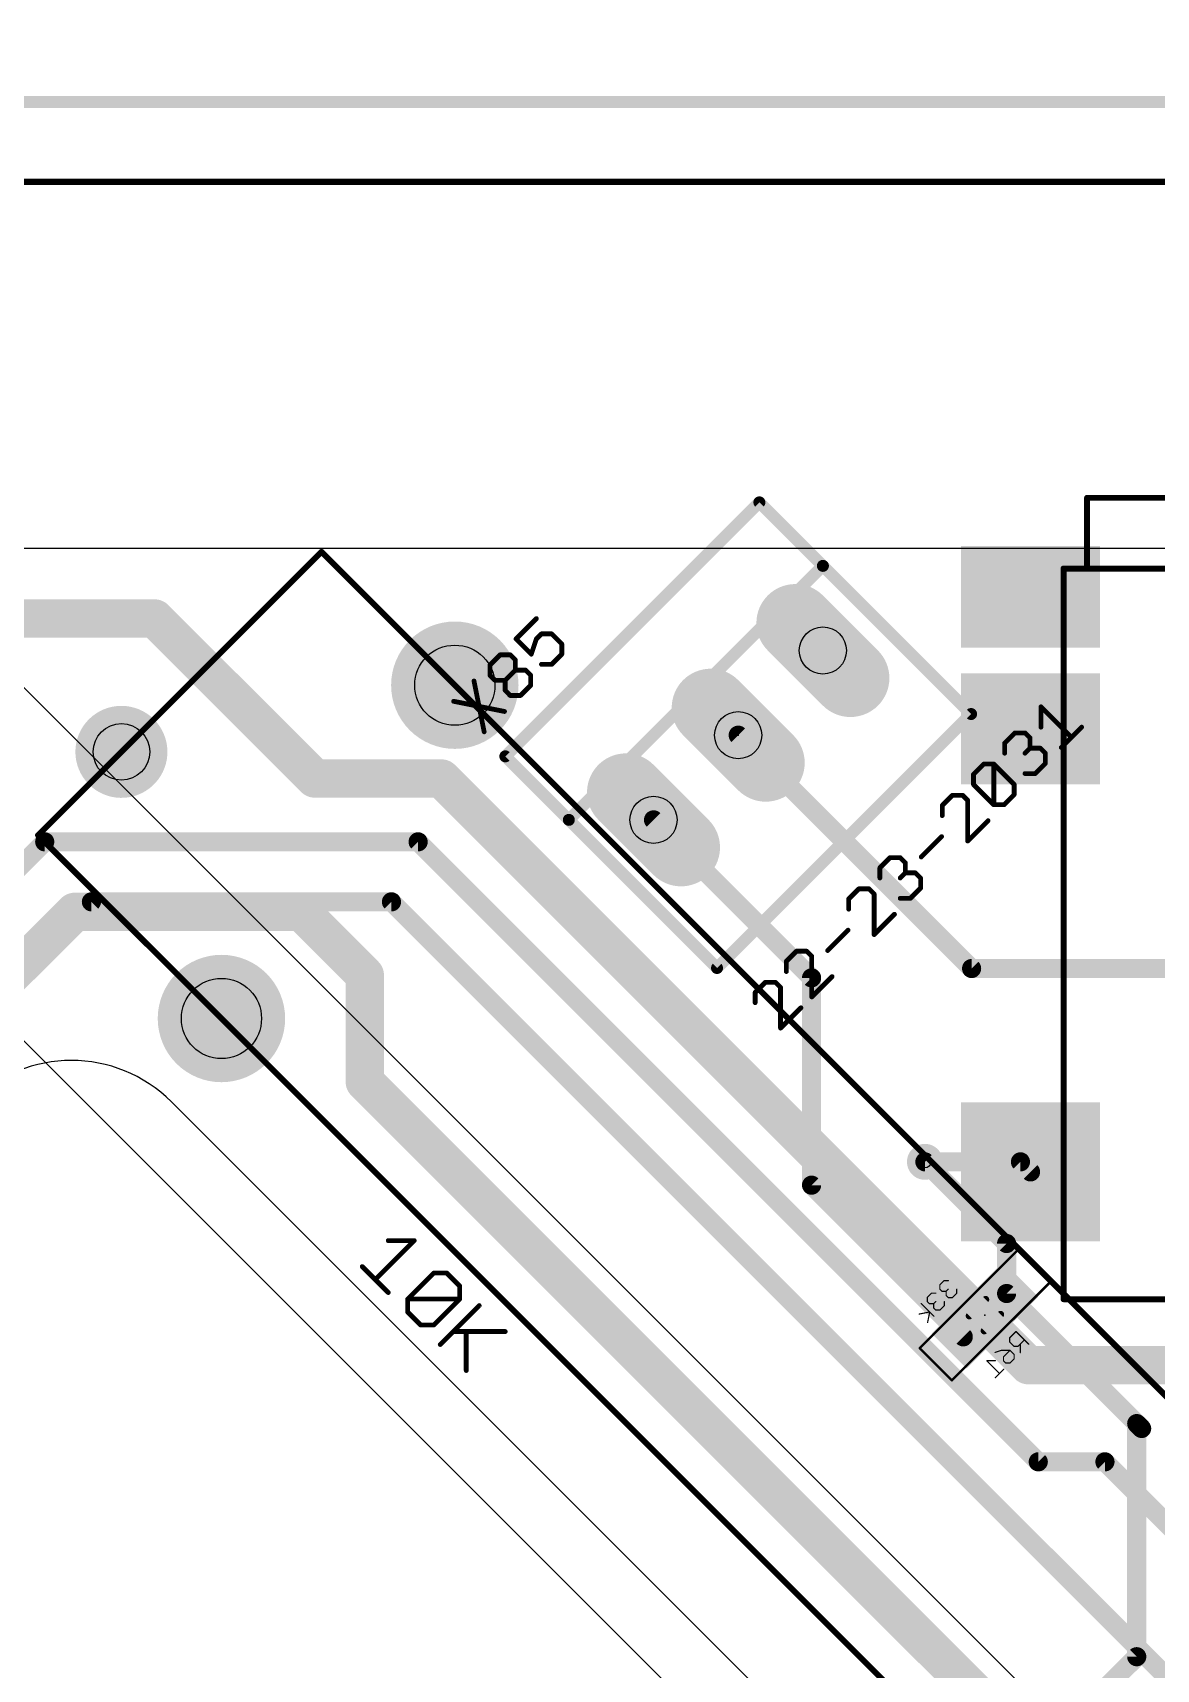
# Model space of a CAD drawing. Extents: x -76 to 580, y -41 to 95.
# Drawn here: x 455.26 to 479.09, y 10.59 to 45.31 of the extents above; entities that cross this region are included whole.
import ezdxf

# ---------------------------------------------------------------- set-up
doc = ezdxf.new("R2010")
doc.units = 0
for name, color, linetype in [('1', 22, 'CONTINUOUS'), ('16', 175, 'CONTINUOUS'), ('17', 82, 'CONTINUOUS'), ('18', 82, 'CONTINUOUS'), ('20', 7, 'CONTINUOUS'), ('21', 32, 'CONTINUOUS'), ('23', 7, 'CONTINUOUS'), ('24', 7, 'CONTINUOUS'), ('25', 253, 'CONTINUOUS'), ('26', 253, 'CONTINUOUS'), ('27', 253, 'CONTINUOUS'), ('28', 253, 'CONTINUOUS'), ('29', 253, 'CONTINUOUS'), ('30', 253, 'CONTINUOUS'), ('31', 253, 'CONTINUOUS'), ('32', 253, 'CONTINUOUS'), ('36', 253, 'CONTINUOUS'), ('40', 175, 'CONTINUOUS'), ('44', 253, 'CONTINUOUS'), ('47', 253, 'CONTINUOUS'), ('51', 53, 'CONTINUOUS'), ('52', 253, 'CONTINUOUS'), ('57', 253, 'CONTINUOUS')]:
    doc.layers.add(name, color=color, linetype=linetype)

# ---------------------------------------------------------------- blocks, each defined once
blk = doc.blocks.new('RECT')
blk.add_solid([(-0.5, -0.5), (0.5, -0.5), (-0.5, 0.5), (0.5, 0.5)])
blk = doc.blocks.new('ROUNDP')
at = {"const_width": 0.5}
blk.add_lwpolyline([(0, -0.25, 1), (0, 0.25, 1), (0, -0.25)], format="xyb", dxfattribs=at)
blk = doc.blocks.new('LONGP100')
at = {"const_width": 1}
blk.add_lwpolyline([(-0.5, 0), (0.5, 0)], dxfattribs=at)
at = {"const_width": 0.5}
for points in [[(-0.5, 0.25, 1), (-0.5, -0.25)], [(0.5, -0.25, 1), (0.5, 0.25)]]:
    blk.add_lwpolyline(points, format="xyb", dxfattribs=at)
blk = doc.blocks.new('ROUNDV')
at = {"const_width": 0.5}
blk.add_lwpolyline([(0, -0.25, 1), (0, 0.25, 1), (0, -0.25)], format="xyb", dxfattribs=at)

msp = doc.modelspace()

# ---------------------------------------------------------------- linework, layer by layer
at = {"layer": '1'}
for points, const_width in [([(554.3717, 43.8406), (-56.5685, 43.8406)], 0.254), ([(457.8516, 32.8805), (454.5989, 32.8805)], 0.8128), ([(461.2458, 29.4864), (457.8516, 32.8805)], 0.8128), ([(470.226, 30.4056), (475.1758, 25.4558)], 0.4064), ([(463.9328, 29.4864), (461.2458, 29.4864)], 0.8128), ([(476.378, 17.0411), (463.9328, 29.4864)], 0.8128), ([(455.5182, 28.1428), (452.8312, 25.4558)], 0.4064), ([(463.4378, 28.1428), (455.5182, 28.1428)], 0.4064), ([(476.59, 14.9907), (463.4378, 28.1428)], 0.4064), ([(456.5081, 26.8701), (452.8312, 23.1931)], 0.4064), ([(462.8721, 26.8701), (456.5081, 26.8701)], 0.4064), ([(486.1359, 3.6062), (462.8721, 26.8701)], 0.4064), ([(475.1758, 25.4558), (480.2669, 25.4558)], 0.4064), ([(474.1858, 21.3546), (476.212, 21.3546)], 0.4064), ([(476.212, 21.3546), (476.4255, 21.1411)], 0.4064), ([(480.8755, 17.0411), (476.378, 17.0411)], 0.8128), ([(478.0042, 14.9907), (476.59, 14.9907)], 0.4064), ([(480.6912, 12.3037), (478.0042, 14.9907)], 0.4064)]:
    msp.add_lwpolyline(points, dxfattribs=dict(at, const_width=const_width))
for points, const_width in [([(457.9953, 33.0241, 1), (457.708, 32.7368)], 0.4064), ([(457.8516, 32.6773, 1), (457.8516, 33.0837)], 0.4064), ([(470.2979, 30.4774, 1), (470.1542, 30.3337)], 0.2032), ([(461.2458, 29.6896, 1), (461.2458, 29.2832)], 0.4064), ([(464.0764, 29.63, 1), (463.7891, 29.3427)], 0.4064), ([(463.9328, 29.2832, 1), (463.9328, 29.6896)], 0.4064), ([(461.1021, 29.3427, 1), (461.3894, 29.63)], 0.4064), ([(455.5182, 28.2444, 1), (455.5182, 28.0412)], 0.2032), ([(455.59, 28.071, 1), (455.4463, 28.2147)], 0.2032), ([(463.5096, 28.2147, 1), (463.3659, 28.071)], 0.2032), ([(463.4378, 28.0412, 1), (463.4378, 28.2444)], 0.2032), ([(456.5081, 26.9717, 1), (456.5081, 26.7685)], 0.2032), ([(456.58, 26.7982, 1), (456.4363, 26.9419)], 0.2032), ([(462.9439, 26.9419, 1), (462.8003, 26.7982)], 0.2032), ([(462.8721, 26.7685, 1), (462.8721, 26.9717)], 0.2032), ([(475.1758, 25.5574, 1), (475.1758, 25.3542)], 0.2032), ([(475.1039, 25.384, 1), (475.2476, 25.5277)], 0.2032), ([(474.1858, 21.4562, 1), (474.1858, 21.253)], 0.2032), ([(476.2838, 21.4265, 1), (476.1402, 21.2828)], 0.2032), ([(476.212, 21.253, 1), (476.212, 21.4562)], 0.2032), ([(476.3537, 21.0693, 1), (476.4973, 21.213)], 0.2032), ([(476.378, 17.2443, 1), (476.378, 16.8379)], 0.4064), ([(476.2343, 16.8974, 1), (476.5217, 17.1848)], 0.4064), ([(476.59, 15.0923, 1), (476.59, 14.8891)], 0.2032), ([(476.5181, 14.9188, 1), (476.6618, 15.0625)], 0.2032), ([(478.076, 15.0625, 1), (477.9323, 14.9188)], 0.2032), ([(478.0042, 14.8891, 1), (478.0042, 15.0923)], 0.2032)]:
    msp.add_lwpolyline(points, format="xyb", dxfattribs=dict(at, const_width=const_width))
at = {"layer": '16'}
for points, const_width in [([(468.5018, 28.6814, 1), (468.3581, 28.5377)], 0.2032), ([(456.1546, 26.8611, 1), (456.1546, 26.4547)], 0.4064), ([(456.2983, 26.5142, 1), (456.0109, 26.8016)], 0.4064), ([(461.1066, 26.8016, 1), (460.8192, 26.5142)], 0.4064), ([(460.9629, 26.4547, 1), (460.9629, 26.8611)], 0.4064), ([(462.5096, 25.3144, 1), (462.1032, 25.3144)], 0.4064), ([(462.1627, 25.1707, 1), (462.4501, 25.4581)], 0.4064), ([(471.8832, 25.2579, 1), (471.68, 25.2579)], 0.2032), ([(471.7098, 25.186, 1), (471.8535, 25.3297)], 0.2032), ([(462.4501, 23.1954, 1), (462.1627, 22.908)], 0.4064), ([(462.1032, 23.0517, 1), (462.5096, 23.0517)], 0.4064), ([(474.2576, 21.4265, 1), (474.114, 21.2828)], 0.2032), ([(471.8535, 20.9315, 1), (471.7098, 20.7878)], 0.2032), ([(471.68, 20.8597, 1), (471.8832, 20.8597)], 0.2032), ([(476.0198, 19.6222, 1), (475.8166, 19.6222)], 0.2032), ([(475.8464, 19.5504, 1), (475.9901, 19.6941)], 0.2032), ([(475.9901, 18.6334, 1), (475.8464, 18.4897)], 0.2032), ([(475.8166, 18.5616, 1), (476.0198, 18.5616)], 0.2032), ([(474.9271, 17.5705, 1), (475.0708, 17.7142)], 0.2032), ([(478.7499, 15.8735, 1), (478.6062, 15.7298)], 0.2032), ([(478.7797, 15.8017, 1), (478.5765, 15.8017)], 0.2032), ([(478.6062, 15.7298, 1), (478.7499, 15.8735)], 0.2032), ([(478.7102, 15.6259, 1), (478.8538, 15.7696)], 0.2032), ([(478.5765, 10.8562, 1), (478.7797, 10.8562)], 0.2032), ([(478.7499, 10.7844, 1), (478.6062, 10.9281)], 0.2032)]:
    msp.add_lwpolyline(points, format="xyb", dxfattribs=dict(at, const_width=const_width))
for points, const_width in [([(471.7816, 25.2579), (468.43, 28.6095)], 0.4064), ([(456.1546, 26.6579), (454.5989, 25.1023)], 0.8128), ([(460.9629, 26.6579), (456.1546, 26.6579)], 0.8128), ([(462.3064, 25.3144), (460.9629, 26.6579)], 0.8128), ([(462.3064, 23.0517), (462.3064, 25.3144)], 0.8128), ([(471.7816, 25.2579), (471.7816, 20.8597)], 0.4064), ([(477.0849, 8.2731), (462.3064, 23.0517)], 0.8128), ([(475.9182, 19.6222), (474.1858, 21.3546)], 0.4064), ([(471.7816, 20.8597), (474.999, 17.6423)], 0.4064), ([(475.9182, 18.5616), (475.9182, 19.6222)], 0.4064), ([(475.9182, 18.5616), (478.6781, 15.8017)], 0.4064), ([(478.6781, 15.8017), (478.782, 15.6978)], 0.4064), ([(478.6781, 15.8017), (478.6781, 10.8562)], 0.4064), ([(478.6781, 10.8562), (477.7921, 9.9702)], 0.4064)]:
    msp.add_lwpolyline(points, dxfattribs=dict(at, const_width=const_width))
at = {"layer": '20'}
for p, q in [((508.6926, 34.3654), (-51.9016, 34.3654)), ((484.3681, -3.5355), (458.2052, 22.6274))]:
    msp.add_line(p, q, dxfattribs=at)
msp.add_arc((456.0839, 20.5061), 3, 45, 135, dxfattribs=at)
at = {"layer": '21', "const_width": 0.254}
for points in [[(465.2869, 29.9566), (470.675, 35.3447)], [(470.675, 35.3447), (472.0221, 33.9977)], [(466.6339, 28.6095), (472.0221, 33.9977)], [(472.0221, 33.9977), (475.1652, 30.8546)], [(475.1652, 30.8546), (469.777, 25.4664)], [(466.6339, 28.6095), (465.2869, 29.9566)], [(469.777, 25.4664), (466.6339, 28.6095)]]:
    msp.add_lwpolyline(points, dxfattribs=at)
at = {"layer": '21', "const_width": 0.127}
for points in [[(470.7199, 35.3896, 1), (470.6301, 35.2998)], [(470.7199, 35.2998, 1), (470.6301, 35.3896)], [(472.067, 34.0426, 1), (471.9772, 33.9528)], [(472.067, 33.9528, 1), (471.9772, 34.0426)], [(471.9772, 33.9528, 1), (472.067, 34.0426)], [(475.2101, 30.8097, 1), (475.1202, 30.8995)], [(475.1202, 30.8097, 1), (475.2101, 30.8995)], [(465.3318, 30.0015, 1), (465.242, 29.9117)], [(465.242, 30.0015, 1), (465.3318, 29.9117)], [(466.6788, 28.6544, 1), (466.589, 28.5646)], [(466.589, 28.6544, 1), (466.6788, 28.5646)], [(466.589, 28.5646, 1), (466.6788, 28.6544)], [(469.7321, 25.5113, 1), (469.8219, 25.4215)], [(469.7321, 25.4215, 1), (469.8219, 25.5113)]]:
    msp.add_lwpolyline(points, format="xyb", dxfattribs=at)
at = {"layer": '23'}
msp.add_point((470.226, 30.4056), dxfattribs=at)
at = {"layer": '24'}
msp.add_point((475.4586, 18.1019), dxfattribs=at)
at = {"layer": '25', "const_width": 0.1016}
for points in [[(465.9452, 32.879), (465.5137, 32.4476)], [(465.5137, 32.4476), (465.8373, 32.124)], [(465.8373, 32.124), (465.9452, 32.4476)], [(465.9452, 32.4476), (466.053, 32.5554)], [(466.053, 32.5554), (466.2687, 32.5554)], [(466.2687, 32.5554), (466.4844, 32.3397)], [(466.4844, 32.3397), (466.4844, 32.124)], [(464.9601, 31.8939), (465.1758, 32.1096)], [(464.9601, 31.6782), (464.9601, 31.8939)], [(465.1758, 32.1096), (465.3915, 32.1096)], [(465.3915, 32.1096), (465.4994, 32.0018)], [(465.4994, 32.0018), (465.4994, 31.7861)], [(466.2687, 31.9083), (466.053, 31.9083)], [(466.4844, 32.124), (466.2687, 31.9083)], [(464.6221, 31.556), (464.8379, 30.4774)], [(465.0679, 31.5704), (464.9601, 31.6782)], [(465.2837, 31.5704), (465.0679, 31.5704)], [(465.2837, 31.5704), (465.4994, 31.7861)], [(465.2837, 31.3547), (465.2837, 31.5704)], [(465.4994, 31.7861), (465.7151, 31.7861)], [(465.7151, 31.7861), (465.8229, 31.6782)], [(465.8229, 31.6782), (465.8229, 31.4625)], [(465.3915, 31.2468), (465.2837, 31.3547)], [(465.6072, 31.2468), (465.3915, 31.2468)], [(465.8229, 31.4625), (465.6072, 31.2468)], [(464.1907, 31.1246), (465.2693, 30.9089)]]:
    msp.add_lwpolyline(points, dxfattribs=at)
at = {"layer": '25', "const_width": 0.0508}
for points in [[(465.9631, 32.861, 1), (465.9272, 32.897)], [(465.5317, 32.4655, 1), (465.4958, 32.4296)], [(465.4958, 32.4655, 1), (465.5317, 32.4296)], [(465.9272, 32.4655, 1), (465.9631, 32.4296)], [(465.9693, 32.4395, 1), (465.9211, 32.4556)], [(466.053, 32.5808, 1), (466.053, 32.53)], [(466.071, 32.5375, 1), (466.0351, 32.5734)], [(466.2867, 32.5734, 1), (466.2508, 32.5375)], [(466.2687, 32.53, 1), (466.2687, 32.5808)], [(466.5098, 32.3397, 1), (466.459, 32.3397)], [(466.4665, 32.3218, 1), (466.5024, 32.3577)], [(464.9855, 31.8939, 1), (464.9347, 31.8939)], [(465.1758, 32.135, 1), (465.1758, 32.0842)], [(465.1938, 32.0917, 1), (465.1578, 32.1276)], [(465.4095, 32.1276, 1), (465.3735, 32.0917)], [(465.3915, 32.0842, 1), (465.3915, 32.135)], [(465.5248, 32.0018, 1), (465.474, 32.0018)], [(465.4814, 31.9838, 1), (465.5173, 32.0197)], [(465.8132, 32.132, 1), (465.8614, 32.116)], [(465.8193, 32.1061, 1), (465.8553, 32.142)], [(466.053, 31.9337, 1), (466.053, 31.8829)], [(466.2508, 31.9263, 1), (466.2867, 31.8903)], [(466.2687, 31.8829, 1), (466.2687, 31.9337)], [(466.459, 32.124, 1), (466.5098, 32.124)], [(466.5024, 32.1061, 1), (466.4665, 32.142)], [(464.647, 31.561, 1), (464.5972, 31.551)], [(464.9421, 31.9119, 1), (464.978, 31.876)], [(464.978, 31.6962, 1), (464.9421, 31.6603)], [(464.9347, 31.6782, 1), (464.9855, 31.6782)], [(465.0679, 31.5958, 1), (465.0679, 31.545)], [(465.05, 31.5524, 1), (465.0859, 31.5883)], [(465.3091, 31.5704, 1), (465.2583, 31.5704)], [(465.2657, 31.5883, 1), (465.3016, 31.5524)], [(465.2837, 31.545, 1), (465.2837, 31.5958)], [(465.4994, 31.8115, 1), (465.4994, 31.7607)], [(465.474, 31.7861, 1), (465.5248, 31.7861)], [(465.5173, 31.7681, 1), (465.4814, 31.804)], [(465.733, 31.804, 1), (465.6971, 31.7681)], [(465.7151, 31.7607, 1), (465.7151, 31.8115)], [(465.8483, 31.6782, 1), (465.7975, 31.6782)], [(465.805, 31.6603, 1), (465.8409, 31.6962)], [(465.3016, 31.3726, 1), (465.2657, 31.3367)], [(465.2583, 31.3547, 1), (465.3091, 31.3547)], [(465.3915, 31.2722, 1), (465.3915, 31.2214)], [(465.3735, 31.2288, 1), (465.4095, 31.2648)], [(465.5893, 31.2648, 1), (465.6252, 31.2288)], [(465.6072, 31.2214, 1), (465.6072, 31.2722)], [(465.7975, 31.4625, 1), (465.8483, 31.4625)], [(465.8409, 31.4445, 1), (465.805, 31.4805)], [(464.1957, 31.1495, 1), (464.1857, 31.0997)], [(465.2643, 30.8839, 1), (465.2743, 30.9338)], [(464.8129, 30.4724, 1), (464.8628, 30.4824)]]:
    msp.add_lwpolyline(points, format="xyb", dxfattribs=at)
at = {"layer": '26', "const_width": 0.0254}
for points in [[(476.1175, 17.7555), (475.9827, 17.6207)], [(476.3871, 17.4858), (476.1175, 17.7555)], [(475.6731, 17.3111), (475.8079, 17.356)], [(475.8079, 17.356), (475.9877, 17.356)], [(475.8529, 17.2212), (475.9877, 17.356)], [(475.9827, 17.6207), (475.9827, 17.5308)], [(475.9827, 17.5308), (476.0725, 17.4409)], [(475.9877, 17.356), (476.0776, 17.2662)], [(476.0725, 17.4409), (476.1624, 17.4409)], [(476.1624, 17.4409), (476.2972, 17.5757)], [(476.2074, 17.4858), (476.2074, 17.3061)], [(475.6782, 17.1364), (475.4984, 17.1364)], [(475.4984, 17.1364), (475.768, 16.8667)], [(475.8529, 17.1314), (475.8529, 17.2212)], [(475.8978, 17.0864), (475.8529, 17.1314)], [(475.9877, 17.0864), (475.8978, 17.0864)], [(476.0776, 17.1763), (475.9877, 17.0864)], [(476.0776, 17.2662), (476.0776, 17.1763)], [(475.8579, 16.9566), (475.6782, 16.7769)]]:
    msp.add_lwpolyline(points, dxfattribs=at)
at = {"layer": '26', "const_width": 0.0127}
for points in [[(476.122, 17.76, 1), (476.113, 17.751)], [(476.122, 17.751, 1), (476.113, 17.76)], [(475.8079, 17.3624, 1), (475.8079, 17.3497)], [(475.81, 17.35, 1), (475.8059, 17.3621)], [(475.989, 17.6207, 1), (475.9763, 17.6207)], [(475.9763, 17.5308, 1), (475.989, 17.5308)], [(475.9782, 17.6251, 1), (475.9872, 17.6162)], [(475.9872, 17.5353, 1), (475.9782, 17.5263)], [(475.9922, 17.3605, 1), (475.9832, 17.3516)], [(475.9922, 17.3516, 1), (475.9832, 17.3605)], [(475.9877, 17.3497, 1), (475.9877, 17.3624)], [(476.0725, 17.4472, 1), (476.0725, 17.4346)], [(476.0681, 17.4364, 1), (476.077, 17.4454)], [(476.1579, 17.4454, 1), (476.1669, 17.4364)], [(476.1624, 17.4345, 1), (476.1624, 17.4472)], [(476.2137, 17.4858, 1), (476.201, 17.4858)], [(476.3017, 17.5712, 1), (476.2928, 17.5802)], [(476.3826, 17.4814, 1), (476.3916, 17.4903)], [(475.4984, 17.1427, 1), (475.4984, 17.13)], [(475.5029, 17.1409, 1), (475.4939, 17.1319)], [(475.6711, 17.3171, 1), (475.6751, 17.3051)], [(475.6782, 17.13, 1), (475.6782, 17.1427)], [(475.8592, 17.2212, 1), (475.8465, 17.2212)], [(475.8465, 17.1314, 1), (475.8592, 17.1314)], [(475.8484, 17.2257, 1), (475.8574, 17.2167)], [(475.8574, 17.1358, 1), (475.8484, 17.1269)], [(475.8978, 17.0928, 1), (475.8978, 17.0801)], [(475.8933, 17.0819, 1), (475.9023, 17.0909)], [(475.9832, 17.0909, 1), (475.9922, 17.0819)], [(475.9877, 17.0801, 1), (475.9877, 17.0928)], [(476.0839, 17.2662, 1), (476.0712, 17.2662)], [(476.0712, 17.1763, 1), (476.0839, 17.1763)], [(476.0731, 17.2617, 1), (476.0821, 17.2707)], [(476.0821, 17.1718, 1), (476.0731, 17.1808)], [(476.201, 17.3061, 1), (476.2137, 17.3061)], [(475.6737, 16.7814, 1), (475.6826, 16.7724)], [(475.7635, 16.8623, 1), (475.7725, 16.8712)], [(475.8624, 16.9521, 1), (475.8534, 16.9611)]]:
    msp.add_lwpolyline(points, format="xyb", dxfattribs=at)
at = {"layer": '27', "const_width": 0.1016}
for points in [[(476.6462, 30.5763), (476.6462, 31.0077)], [(476.6462, 31.0077), (477.2933, 30.3605)], [(477.0776, 30.1448), (477.509, 30.5763)], [(475.8768, 30.2383), (476.0925, 30.454)], [(475.8768, 30.0226), (475.8768, 30.2383)], [(476.0925, 30.454), (476.3083, 30.454)], [(476.3083, 30.454), (476.4161, 30.3462)], [(476.4161, 30.3462), (476.4161, 30.1305)], [(476.4161, 30.1305), (476.3083, 30.0226)], [(476.4161, 30.1305), (476.6318, 30.1305)], [(476.7397, 29.8069), (476.524, 29.5912)], [(476.6318, 30.1305), (476.7397, 30.0226)], [(476.7397, 30.0226), (476.7397, 29.8069)], [(475.2153, 29.5768), (475.431, 29.7925)], [(475.2153, 29.3611), (475.2153, 29.5768)], [(475.431, 29.7925), (475.6467, 29.7925)], [(475.6467, 29.7925), (476.0782, 29.3611)], [(475.6467, 28.9297), (475.6467, 29.7925)], [(476.524, 29.5912), (476.3083, 29.5912)], [(474.7695, 29.131), (474.5538, 28.9153)], [(474.9852, 29.131), (474.7695, 29.131)], [(475.0931, 29.0231), (474.9852, 29.131)], [(475.6467, 28.9297), (475.2153, 29.3611)], [(476.0782, 29.1454), (475.8625, 28.9297)], [(476.0782, 29.3611), (476.0782, 29.1454)], [(474.5538, 28.9153), (474.5538, 28.6996)], [(475.0931, 28.1603), (475.0931, 29.0231)], [(475.8625, 28.9297), (475.6467, 28.9297)], [(475.5245, 28.5917), (475.0931, 28.1603)], [(474.108, 27.8224), (474.5394, 28.2538)], [(473.2308, 27.5923), (473.4465, 27.808)], [(473.4465, 27.808), (473.6622, 27.808)], [(473.6622, 27.808), (473.7701, 27.7001)], [(473.2308, 27.3766), (473.2308, 27.5923)], [(473.7701, 27.4844), (473.6622, 27.3766)], [(473.7701, 27.7001), (473.7701, 27.4844)], [(473.7701, 27.4844), (473.9858, 27.4844)], [(473.9858, 27.4844), (474.0936, 27.3766)], [(474.0936, 27.3766), (474.0936, 27.1608)], [(472.785, 27.1465), (472.5693, 26.9308)], [(473.0007, 27.1465), (472.785, 27.1465)], [(473.1086, 27.0386), (473.0007, 27.1465)], [(473.1086, 26.1758), (473.1086, 27.0386)], [(474.0936, 27.1608), (473.8779, 26.9451)], [(472.5693, 26.9308), (472.5693, 26.7151)], [(473.8779, 26.9451), (473.6622, 26.9451)], [(473.54, 26.6072), (473.1086, 26.1758)], [(472.1235, 25.8378), (472.5549, 26.2693)], [(471.462, 25.8235), (471.2463, 25.6077)], [(471.6777, 25.8235), (471.462, 25.8235)], [(471.7855, 25.7156), (471.6777, 25.8235)], [(471.7855, 24.8528), (471.7855, 25.7156)], [(471.2463, 25.6077), (471.2463, 25.392)], [(470.8005, 25.1619), (470.5848, 24.9462)], [(470.5848, 24.9462), (470.5848, 24.7305)], [(471.0162, 25.1619), (470.8005, 25.1619)], [(471.124, 25.0541), (471.0162, 25.1619)], [(471.124, 24.1913), (471.124, 25.0541)], [(472.217, 25.2842), (471.7855, 24.8528)], [(471.5555, 24.6227), (471.124, 24.1913)], [(463.3548, 19.6843), (462.5279, 18.8574)], [(462.8035, 19.6843), (463.3548, 19.6843)], [(462.2522, 19.133), (462.8035, 18.5818)], [(463.2169, 18.444), (463.7682, 18.9952)], [(463.7682, 18.9952), (464.0438, 18.9952)], [(464.0438, 18.9952), (464.3195, 18.7196)], [(464.3195, 18.7196), (464.3195, 18.444)], [(463.2169, 18.1683), (463.2169, 18.444)], [(463.2169, 18.444), (464.3195, 18.444)], [(464.3195, 18.444), (463.7682, 17.8927)], [(463.4926, 17.8927), (463.2169, 18.1683)], [(464.7329, 18.3061), (463.906, 17.4793)], [(463.7682, 17.8927), (463.4926, 17.8927)], [(464.1816, 17.7549), (465.2842, 17.7549)], [(464.4573, 17.7549), (464.4573, 16.928)]]:
    msp.add_lwpolyline(points, dxfattribs=at)
at = {"layer": '27', "const_width": 0.0508}
for points in [[(476.6716, 31.0077, 1), (476.6208, 31.0077)], [(476.6642, 31.0256, 1), (476.6282, 30.9897)], [(476.6208, 30.5763, 1), (476.6716, 30.5763)], [(477.527, 30.5583, 1), (477.4911, 30.5942)], [(475.9022, 30.2383, 1), (475.8514, 30.2383)], [(475.8589, 30.2563, 1), (475.8948, 30.2203)], [(476.0925, 30.4794, 1), (476.0925, 30.4286)], [(476.1105, 30.4361, 1), (476.0746, 30.472)], [(476.3262, 30.472, 1), (476.2903, 30.4361)], [(476.3083, 30.4286, 1), (476.3083, 30.4794)], [(476.4415, 30.3462, 1), (476.3907, 30.3462)], [(476.3981, 30.3282, 1), (476.4341, 30.3641)], [(477.2754, 30.3426, 1), (477.3113, 30.3785)], [(475.8514, 30.0226, 1), (475.9022, 30.0226)], [(476.2903, 30.0406, 1), (476.3262, 30.0046)], [(476.4161, 30.1559, 1), (476.4161, 30.1051)], [(476.3907, 30.1305, 1), (476.4415, 30.1305)], [(476.4341, 30.1125, 1), (476.3981, 30.1484)], [(476.6498, 30.1484, 1), (476.6139, 30.1125)], [(476.6318, 30.1051, 1), (476.6318, 30.1559)], [(476.7651, 30.0226, 1), (476.7143, 30.0226)], [(476.7217, 30.0046, 1), (476.7576, 30.0406)], [(476.7576, 29.7889, 1), (476.7217, 29.8248)], [(477.0597, 30.1628, 1), (477.0956, 30.1269)], [(475.2407, 29.5768, 1), (475.1899, 29.5768)], [(475.1974, 29.5948, 1), (475.2333, 29.5588)], [(475.431, 29.8179, 1), (475.431, 29.7671)], [(475.449, 29.7745, 1), (475.4131, 29.8105)], [(475.6647, 29.8105, 1), (475.6288, 29.7745)], [(475.6721, 29.7925, 1), (475.6213, 29.7925)], [(475.6467, 29.7671, 1), (475.6467, 29.8179)], [(476.3083, 29.6166, 1), (476.3083, 29.5658)], [(476.506, 29.6091, 1), (476.5419, 29.5732)], [(476.524, 29.5658, 1), (476.524, 29.6166)], [(476.7143, 29.8069, 1), (476.7651, 29.8069)], [(474.7695, 29.1564, 1), (474.7695, 29.1056)], [(474.7875, 29.113, 1), (474.7516, 29.149)], [(475.0032, 29.149, 1), (474.9673, 29.113)], [(474.9852, 29.1056, 1), (474.9852, 29.1564)], [(475.1899, 29.3611, 1), (475.2407, 29.3611)], [(475.2333, 29.379, 1), (475.1974, 29.3431)], [(476.1036, 29.3611, 1), (476.0528, 29.3611)], [(476.0528, 29.1454, 1), (476.1036, 29.1454)], [(476.0602, 29.3431, 1), (476.0961, 29.379)], [(476.0961, 29.1274, 1), (476.0602, 29.1633)], [(474.5792, 28.9153, 1), (474.5284, 28.9153)], [(474.5359, 28.9333, 1), (474.5718, 28.8973)], [(475.1185, 29.0231, 1), (475.0677, 29.0231)], [(475.0751, 29.0052, 1), (475.1111, 29.0411)], [(475.6467, 28.9551, 1), (475.6467, 28.9043)], [(475.6213, 28.9297, 1), (475.6721, 28.9297)], [(475.6288, 28.9117, 1), (475.6647, 28.9476)], [(475.8445, 28.9476, 1), (475.8804, 28.9117)], [(475.8625, 28.9043, 1), (475.8625, 28.9551)], [(474.5284, 28.6996, 1), (474.5792, 28.6996)], [(475.5425, 28.5738, 1), (475.5065, 28.6097)], [(474.5574, 28.2358, 1), (474.5215, 28.2717)], [(475.0751, 28.1783, 1), (475.1111, 28.1423)], [(475.0677, 28.1603, 1), (475.1185, 28.1603)], [(473.4465, 27.8334, 1), (473.4465, 27.7826)], [(473.4645, 27.79, 1), (473.4285, 27.8259)], [(473.6802, 27.8259, 1), (473.6443, 27.79)], [(473.6622, 27.7826, 1), (473.6622, 27.8334)], [(474.0901, 27.8403, 1), (474.126, 27.8044)], [(473.2562, 27.5923, 1), (473.2054, 27.5923)], [(473.2128, 27.6102, 1), (473.2488, 27.5743)], [(473.7955, 27.7001, 1), (473.7447, 27.7001)], [(473.7701, 27.5098, 1), (473.7701, 27.459)], [(473.7447, 27.4844, 1), (473.7955, 27.4844)], [(473.7521, 27.6822, 1), (473.788, 27.7181)], [(473.788, 27.4665, 1), (473.7521, 27.5024)], [(474.0037, 27.5024, 1), (473.9678, 27.4665)], [(473.9858, 27.459, 1), (473.9858, 27.5098)], [(474.119, 27.3766, 1), (474.0682, 27.3766)], [(472.785, 27.1719, 1), (472.785, 27.1211)], [(472.803, 27.1285, 1), (472.767, 27.1644)], [(473.0187, 27.1644, 1), (472.9827, 27.1285)], [(473.0007, 27.1211, 1), (473.0007, 27.1719)], [(473.134, 27.0386, 1), (473.0832, 27.0386)], [(473.0906, 27.0207, 1), (473.1265, 27.0566)], [(473.2054, 27.3766, 1), (473.2562, 27.3766)], [(473.6443, 27.3945, 1), (473.6802, 27.3586)], [(474.0682, 27.1608, 1), (474.119, 27.1608)], [(474.0757, 27.3586, 1), (474.1116, 27.3945)], [(474.1116, 27.1429, 1), (474.0757, 27.1788)], [(472.5947, 26.9308, 1), (472.5439, 26.9308)], [(472.5513, 26.9487, 1), (472.5872, 26.9128)], [(472.5439, 26.715, 1), (472.5947, 26.7151)], [(473.6622, 26.9705, 1), (473.6622, 26.9197)], [(473.86, 26.9631, 1), (473.8959, 26.9272)], [(473.8779, 26.9197, 1), (473.8779, 26.9705)], [(473.5579, 26.5892, 1), (473.522, 26.6252)], [(472.5729, 26.2513, 1), (472.5369, 26.2872)], [(473.0906, 26.1937, 1), (473.1265, 26.1578)], [(473.0832, 26.1758, 1), (473.134, 26.1758)], [(471.462, 25.8489, 1), (471.462, 25.7981)], [(471.4799, 25.8055, 1), (471.444, 25.8414)], [(471.6956, 25.8414, 1), (471.6597, 25.8055)], [(471.6777, 25.7981, 1), (471.6777, 25.8489)], [(471.8109, 25.7156, 1), (471.7601, 25.7156)], [(471.7676, 25.6976, 1), (471.8035, 25.7336)], [(472.1055, 25.8558, 1), (472.1414, 25.8199)], [(471.2717, 25.6077, 1), (471.2209, 25.6077)], [(471.2283, 25.6257, 1), (471.2642, 25.5898)], [(471.2209, 25.392, 1), (471.2717, 25.392)], [(470.6102, 24.9462, 1), (470.5594, 24.9462)], [(470.8005, 25.1873, 1), (470.8005, 25.1365)], [(470.8184, 25.144, 1), (470.7825, 25.1799)], [(471.0341, 25.1799, 1), (470.9982, 25.144)], [(471.0162, 25.1365, 1), (471.0162, 25.1873)], [(471.1494, 25.0541, 1), (471.0986, 25.0541)], [(471.1061, 25.0361, 1), (471.142, 25.072)], [(472.2349, 25.2662, 1), (472.199, 25.3021)], [(470.5668, 24.9642, 1), (470.6027, 24.9283)], [(470.5594, 24.7305, 1), (470.6102, 24.7305)], [(471.5734, 24.6047, 1), (471.5375, 24.6406)], [(471.7601, 24.8528, 1), (471.8109, 24.8528)], [(471.7676, 24.8707, 1), (471.8035, 24.8348)], [(471.0986, 24.1913, 1), (471.1494, 24.1913)], [(471.1061, 24.2092, 1), (471.142, 24.1733)], [(462.8035, 19.7097, 1), (462.8035, 19.6589)], [(463.3727, 19.6663, 1), (463.3368, 19.7023)], [(463.3548, 19.6589, 1), (463.3548, 19.7097)], [(462.2702, 19.151, 1), (462.2343, 19.1151)], [(462.5099, 18.8754, 1), (462.5458, 18.8394)], [(463.7682, 19.0206, 1), (463.7682, 18.9698)], [(463.7862, 18.9773, 1), (463.7502, 19.0132)], [(464.0618, 19.0132, 1), (464.0259, 18.9773)], [(464.0438, 18.9698, 1), (464.0438, 19.0206)], [(464.3449, 18.7196, 1), (464.2941, 18.7196)], [(464.3015, 18.7016, 1), (464.3374, 18.7375)], [(462.7855, 18.5638, 1), (462.8215, 18.5997)], [(463.2423, 18.444, 1), (463.1915, 18.444)], [(463.2169, 18.4694, 1), (463.2169, 18.4186)], [(463.199, 18.4619, 1), (463.2349, 18.426)], [(464.2941, 18.444, 1), (464.3449, 18.444)], [(464.3374, 18.426, 1), (464.3015, 18.4619)], [(464.3195, 18.4186, 1), (464.3195, 18.4694)], [(463.1915, 18.1683, 1), (463.2423, 18.1683)], [(463.2349, 18.1863, 1), (463.199, 18.1504)], [(464.7509, 18.2882, 1), (464.7149, 18.3241)], [(463.4926, 17.9181, 1), (463.4926, 17.8673)], [(463.4746, 17.8747, 1), (463.5105, 17.9107)], [(463.7502, 17.9107, 1), (463.7862, 17.8747)], [(463.7682, 17.8673, 1), (463.7682, 17.9181)], [(464.1816, 17.7803, 1), (464.1816, 17.7295)], [(464.4827, 17.7549, 1), (464.4319, 17.7549)], [(465.2842, 17.7295, 1), (465.2842, 17.7803)], [(463.8881, 17.4972, 1), (463.924, 17.4613)], [(464.4319, 16.928, 1), (464.4827, 16.928)]]:
    msp.add_lwpolyline(points, format="xyb", dxfattribs=at)
at = {"layer": '28', "const_width": 0.0254}
for points in [[(474.5916, 18.8339), (474.5017, 18.744)], [(474.5017, 18.744), (474.5017, 18.6541)], [(474.6815, 18.8339), (474.5916, 18.8339)], [(474.327, 18.5693), (474.2371, 18.4794)], [(474.2371, 18.4794), (474.2371, 18.3895)], [(474.2371, 18.3895), (474.2821, 18.3446)], [(474.4169, 18.5693), (474.327, 18.5693)], [(474.3719, 18.3446), (474.4169, 18.3895)], [(474.5017, 18.6541), (474.5467, 18.6092)], [(474.5467, 18.6092), (474.6365, 18.6092)], [(474.5966, 18.2996), (474.5966, 18.3895)], [(474.6365, 18.6092), (474.6815, 18.6541)], [(474.6365, 18.6092), (474.6365, 18.5193)], [(474.6365, 18.5193), (474.6815, 18.4744)], [(474.6815, 18.4744), (474.7714, 18.4744)], [(474.7714, 18.4744), (474.8612, 18.5642)], [(474.8612, 18.5642), (474.8612, 18.6541)], [(474.2871, 18.1698), (474.0624, 18.1249)], [(474.377, 18.08), (474.1073, 18.3496)], [(474.2422, 17.9451), (474.2871, 18.1698)], [(474.2821, 18.3446), (474.3719, 18.3446)], [(474.3719, 18.3446), (474.3719, 18.2547)], [(474.3719, 18.2547), (474.4169, 18.2097)], [(474.4169, 18.2097), (474.5068, 18.2097)], [(474.5068, 18.2097), (474.5966, 18.2996)]]:
    msp.add_lwpolyline(points, dxfattribs=at)
at = {"layer": '28', "const_width": 0.0127}
for points in [[(474.4972, 18.7485, 1), (474.5062, 18.7395)], [(474.5081, 18.744, 1), (474.4954, 18.744)], [(474.5916, 18.8402, 1), (474.5916, 18.8275)], [(474.5961, 18.8294, 1), (474.5871, 18.8384)], [(474.6815, 18.8275, 1), (474.6815, 18.8402)], [(474.2435, 18.4794, 1), (474.2308, 18.4794)], [(474.2326, 18.4839, 1), (474.2416, 18.4749)], [(474.2416, 18.394, 1), (474.2326, 18.385)], [(474.327, 18.5756, 1), (474.327, 18.5629)], [(474.3315, 18.5648, 1), (474.3225, 18.5738)], [(474.4214, 18.385, 1), (474.4124, 18.394)], [(474.4169, 18.5629, 1), (474.4169, 18.5756)], [(474.5062, 18.6586, 1), (474.4972, 18.6496)], [(474.4954, 18.6541, 1), (474.5081, 18.6541)], [(474.5467, 18.6155, 1), (474.5467, 18.6028)], [(474.5422, 18.6047, 1), (474.5512, 18.6137)], [(474.603, 18.3895, 1), (474.5903, 18.3895)], [(474.6429, 18.6092, 1), (474.6302, 18.6092)], [(474.6321, 18.6137, 1), (474.641, 18.6047)], [(474.641, 18.5238, 1), (474.6321, 18.5148)], [(474.6302, 18.5193, 1), (474.6429, 18.5193)], [(474.6365, 18.6028, 1), (474.6365, 18.6155)], [(474.6815, 18.4807, 1), (474.6815, 18.468)], [(474.686, 18.6496, 1), (474.677, 18.6586)], [(474.677, 18.4699, 1), (474.686, 18.4788)], [(474.7669, 18.4788, 1), (474.7758, 18.4699)], [(474.7714, 18.468, 1), (474.7714, 18.4807)], [(474.8676, 18.6541, 1), (474.8549, 18.6541)], [(474.8549, 18.5642, 1), (474.8676, 18.5642)], [(474.8657, 18.5597, 1), (474.8567, 18.5687)], [(474.0611, 18.1311, 1), (474.0636, 18.1187)], [(474.1118, 18.3541, 1), (474.1028, 18.3451)], [(474.2308, 18.3895, 1), (474.2435, 18.3895)], [(474.2821, 18.3509, 1), (474.2821, 18.3382)], [(474.2776, 18.3401, 1), (474.2865, 18.3491)], [(474.2933, 18.1686, 1), (474.2809, 18.1711)], [(474.2883, 18.1636, 1), (474.2858, 18.1761)], [(474.3783, 18.3446, 1), (474.3656, 18.3446)], [(474.3674, 18.3491, 1), (474.3764, 18.3401)], [(474.3764, 18.2592, 1), (474.3674, 18.2502)], [(474.3656, 18.2547, 1), (474.3783, 18.2547)], [(474.3719, 18.3382, 1), (474.3719, 18.3509)], [(474.3725, 18.0755, 1), (474.3815, 18.0845)], [(474.4169, 18.2161, 1), (474.4169, 18.2034)], [(474.4124, 18.2053, 1), (474.4214, 18.2142)], [(474.5023, 18.2142, 1), (474.5112, 18.2053)], [(474.5068, 18.2034, 1), (474.5068, 18.2161)], [(474.5903, 18.2996, 1), (474.603, 18.2996)], [(474.6011, 18.2951, 1), (474.5921, 18.3041)], [(474.2359, 17.9464, 1), (474.2484, 17.9439)]]:
    msp.add_lwpolyline(points, format="xyb", dxfattribs=at)
at = {"layer": '40', "const_width": 0.0508}
for points in [[(476.1586, 19.485), (474.0755, 17.4019)], [(476.8417, 18.802), (476.1586, 19.485)], [(474.7586, 16.7188), (476.8417, 18.802)], [(474.0755, 17.4019), (474.7586, 16.7188)]]:
    msp.add_lwpolyline(points, dxfattribs=at)
at = {"layer": '40', "const_width": 0.0254}
for points in [[(476.1676, 19.494, 1), (476.1497, 19.4761)], [(476.1676, 19.4761, 1), (476.1497, 19.494)], [(476.8507, 18.793, 1), (476.8327, 18.8109)], [(476.8327, 18.793, 1), (476.8507, 18.8109)], [(474.0845, 17.4109, 1), (474.0665, 17.3929)], [(474.0665, 17.4109, 1), (474.0845, 17.3929)], [(474.7496, 16.7278, 1), (474.7675, 16.7098)], [(474.7496, 16.7098, 1), (474.7675, 16.7278)]]:
    msp.add_lwpolyline(points, format="xyb", dxfattribs=at)
at = {"layer": '44'}
for centre, radius in [((472.0221, 32.2016), 0.5), ((464.2156, 31.4662), 0.85), ((470.226, 30.4056), 0.5), ((457.1445, 30.052), 0.6), ((468.43, 28.6095), 0.5), ((459.2659, 24.3952), 0.85), ((474.1858, 21.3546), 0.127)]:
    msp.add_circle(centre, radius, dxfattribs=at)
at = {"layer": '47', "const_width": 0.13}
msp.add_lwpolyline([(-51.8366, 42.1436), (508.6276, 42.1436)], dxfattribs=at)
at = {"layer": '51', "const_width": 0.0635}
for points in [[(477.6255, 35.4729, 1), (477.6255, 35.4094)], [(477.6573, 35.4411, 1), (477.5938, 35.4411)], [(461.4096, 34.3171, 1), (461.3647, 34.2722)], [(461.4096, 34.2722, 1), (461.3647, 34.3171)], [(477.1255, 33.9729, 1), (477.1255, 33.9094)], [(477.1573, 33.9411, 1), (477.0938, 33.9411)], [(477.6255, 33.9729, 1), (477.6255, 33.9094)], [(477.5938, 33.9411, 1), (477.6573, 33.9411)], [(477.6255, 33.9094, 1), (477.6255, 33.9729)], [(455.3992, 28.3067, 1), (455.3543, 28.2618)], [(455.3543, 28.3067, 1), (455.3992, 28.2618)], [(477.1255, 18.4729, 1), (477.1255, 18.4094)], [(477.0938, 18.4411, 1), (477.1573, 18.4411)]]:
    msp.add_lwpolyline(points, format="xyb", dxfattribs=at)
at = {"layer": '51', "const_width": 0.127}
for points in [[(482.6255, 35.4411), (477.6255, 35.4411)], [(477.6255, 35.4411), (477.6255, 33.9411)], [(461.3872, 34.2947), (455.3768, 28.2843)], [(492.4999, 3.182), (461.3872, 34.2947)], [(477.6255, 33.9411), (477.1255, 33.9411)], [(477.1255, 18.4411), (477.1255, 33.9411)], [(482.6255, 33.9411), (477.6255, 33.9411)], [(455.3768, 28.2843), (486.4895, -2.8284)], [(483.1255, 18.4411), (477.1255, 18.4411)]]:
    msp.add_lwpolyline(points, dxfattribs=at)
at = {"layer": '52', "const_width": 0.1524}
for points in [[(475.4734, 18.4336), (475.127, 18.0871)], [(475.4438, 17.7703), (475.7902, 18.1168)]]:
    msp.add_lwpolyline(points, dxfattribs=at)
at = {"layer": '52', "const_width": 0.0762}
for points in [[(475.5004, 18.4066, 1), (475.4465, 18.4605)], [(475.1, 18.114, 1), (475.1539, 18.0601)], [(475.8172, 18.0898, 1), (475.7633, 18.1437)], [(475.4168, 17.7972, 1), (475.4707, 17.7434)]]:
    msp.add_lwpolyline(points, format="xyb", dxfattribs=at)
at = {"layer": '57'}
for p, q in [((438.1764, 48.3131), (505.5637, -19.0742)), ((469.9962, 8.9979), (432.5372, 46.4569)), ((482.6888, 3.8007), (459.6194, 26.8701))]:
    msp.add_line(p, q, dxfattribs=at)

# ---------------------------------------------------------------- block references
at = {"layer": '1', "xscale": 2.8}
for p, yscale in [((476.4255, 33.3411), 2), ((476.4255, 21.1411), 2.8)]:
    msp.add_blockref('RECT', p, dxfattribs=dict(at, yscale=yscale))
at = {"layer": '1', "xscale": 2.2, "yscale": 2.8, "rotation": 90}
msp.add_blockref('RECT', (476.4255, 30.5411), dxfattribs=at)
at = {"layer": '16', "xscale": 0.7, "yscale": 0.9, "rotation": 45}
for p in [(475.9182, 18.5616), (474.999, 17.6423)]:
    msp.add_blockref('RECT', p, dxfattribs=at)
at = {"layer": '17', "rotation": 135}
for name, p, xscale, yscale in [('LONGP100', (472.0221, 32.2016), 1.5, 1.5), ('LONGP100', (472.0221, 32.2016), 1.5, 1.5), ('ROUNDP', (464.2156, 31.4662), 2.55, 2.55), ('ROUNDP', (464.2156, 31.4662), 2.55, 2.55), ('LONGP100', (470.226, 30.4056), 1.5, 1.5), ('LONGP100', (470.226, 30.4056), 1.5, 1.5), ('ROUNDP', (457.1445, 30.052), 1.8, 1.8), ('ROUNDP', (457.1445, 30.052), 1.8, 1.8), ('LONGP100', (468.43, 28.6095), 1.5, 1.5), ('LONGP100', (468.43, 28.6095), 1.5, 1.5), ('ROUNDP', (459.2659, 24.3952), 2.55, 2.55), ('ROUNDP', (459.2659, 24.3952), 2.55, 2.55)]:
    msp.add_blockref(name, p, dxfattribs=dict(at, xscale=xscale, yscale=yscale))
at = {"layer": '18', "xscale": 0.6096, "yscale": 0.6096}
msp.add_blockref('ROUNDV', (474.1858, 21.3546), dxfattribs=at)
msp.add_blockref('ROUNDV', (474.1858, 21.3546), dxfattribs=at)
at = {"layer": '29'}
for name, p, xscale, yscale in [('RECT', (476.4255, 33.3411), 2.9524, 2.1524), ('RECT', (476.4255, 21.1411), 2.9524, 2.9524), ('ROUNDV', (474.1858, 21.3546), 0.762, 0.762)]:
    msp.add_blockref(name, p, dxfattribs=dict(at, xscale=xscale, yscale=yscale))
for name, p, xscale, yscale, rotation in [('LONGP100', (472.0221, 32.2016), 1.6524, 1.6524, 135), ('ROUNDP', (464.2156, 31.4662), 2.7024, 2.7024, 135), ('LONGP100', (470.226, 30.4056), 1.6524, 1.6524, 135), ('RECT', (476.4255, 30.5411), 2.3524, 2.9524, 90), ('ROUNDP', (457.1445, 30.052), 1.9524, 1.9524, 135), ('LONGP100', (468.43, 28.6095), 1.6524, 1.6524, 135), ('ROUNDP', (459.2659, 24.3952), 2.7024, 2.7024, 135)]:
    msp.add_blockref(name, p, dxfattribs=dict(at, xscale=xscale, yscale=yscale, rotation=rotation))
at = {"layer": '30'}
for name, p, xscale, yscale, rotation in [('LONGP100', (472.0221, 32.2016), 1.6524, 1.6524, 135), ('ROUNDP', (464.2156, 31.4662), 2.7024, 2.7024, 135), ('LONGP100', (470.226, 30.4056), 1.6524, 1.6524, 135), ('ROUNDP', (457.1445, 30.052), 1.9524, 1.9524, 135), ('LONGP100', (468.43, 28.6095), 1.6524, 1.6524, 135), ('ROUNDP', (459.2659, 24.3952), 2.7024, 2.7024, 135), ('RECT', (475.9182, 18.5616), 0.8524, 1.0524, 45), ('RECT', (474.999, 17.6423), 0.8524, 1.0524, 45)]:
    msp.add_blockref(name, p, dxfattribs=dict(at, xscale=xscale, yscale=yscale, rotation=rotation))
at = {"layer": '30', "xscale": 0.762, "yscale": 0.762}
msp.add_blockref('ROUNDV', (474.1858, 21.3546), dxfattribs=at)
at = {"layer": '31', "xscale": 2.8}
for p, yscale in [((476.4255, 33.3411), 2), ((476.4255, 21.1411), 2.8)]:
    msp.add_blockref('RECT', p, dxfattribs=dict(at, yscale=yscale))
at = {"layer": '31', "xscale": 2.2, "yscale": 2.8, "rotation": 90}
msp.add_blockref('RECT', (476.4255, 30.5411), dxfattribs=at)
at = {"layer": '32', "xscale": 0.7, "yscale": 0.9, "rotation": 45}
for p in [(475.9182, 18.5616), (474.999, 17.6423)]:
    msp.add_blockref('RECT', p, dxfattribs=at)
at = {"layer": '36', "xscale": 0.3998, "yscale": 0.6, "rotation": 45}
msp.add_blockref('RECT', (475.4586, 18.1019), dxfattribs=at)
at = {"layer": '51', "yscale": 1.5, "rotation": 270}
for p, xscale in [((476.3755, 33.3411), 0.8), ((476.3755, 21.1411), 1.5)]:
    msp.add_blockref('RECT', p, dxfattribs=dict(at, xscale=xscale))
msp.add_blockref('RECT', (476.3755, 30.5411), dxfattribs=at)
at = {"layer": '52', "xscale": 0.3, "yscale": 0.5999, "rotation": 45}
for p in [(475.7442, 18.3944), (475.1695, 17.8197)]:
    msp.add_blockref('RECT', p, dxfattribs=at)

doc.saveas('drawing.dxf')
